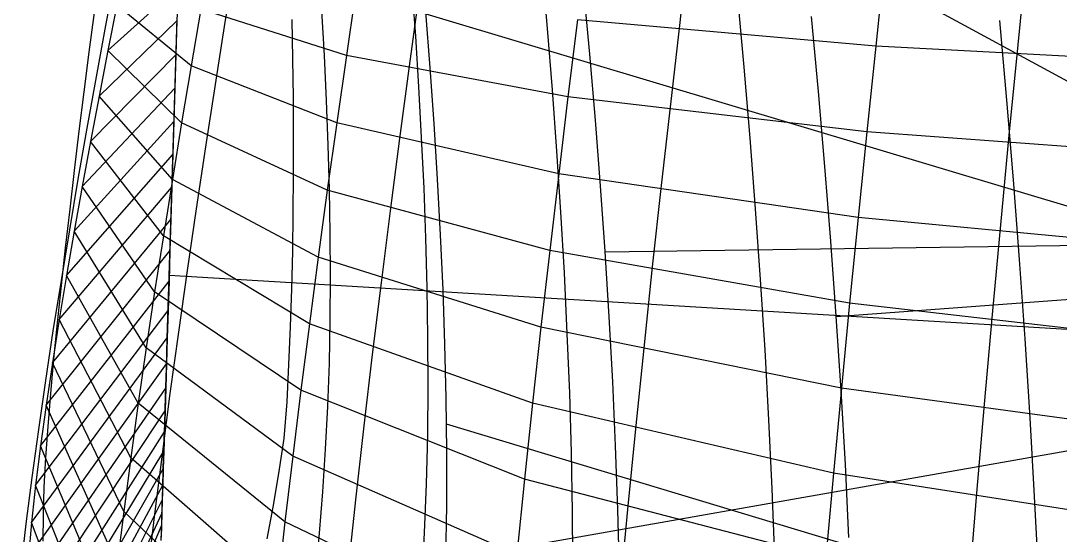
# Model space of a CAD drawing. Extents: x -449 to 449, y -4 to 308.
# Drawn here: x -448.5 to -367.7, y 165 to 205.1 of the extents above; entities that cross this region are included whole.
import ezdxf

# ---------------------------------------------------------------- set-up
doc = ezdxf.new("R2010")
doc.units = 0

msp = doc.modelspace()

# ---------------------------------------------------------------- linework, layer by layer
at = {"layer": 'default', "color": 8, "linetype": 'CONTINUOUS'}
for p, q in [((-327.154, 178.632, 361.919), (-435.395, 237.449, 245.808)), ((-327.154, 178.632, 361.919), (-436.191, 211.341, 245.68)), ((-297.489, 188.523, 293.469), (-403.077, 187.047, 181.772)), ((-297.489, 188.523, 293.469), (-385.109, 182.015, 158.956)), ((-327.154, 178.632, 361.919), (-436.988, 185.233, 245.551)), ((-327.154, 178.632, 361.919), (-437.784, 159.125, 245.423)), ((-296.885, 137.91, 302), (-415.42, 173.663, 204.354))]:
    msp.add_line(p, q, dxfattribs=at)
at = {"layer": 'default', "color": 4, "linetype": 'CONTINUOUS'}
for p, q in [((-396.541, 211.29, 124.746), (-397.286, 204.932, 124.009)), ((-370.302, 210.188, 96.927), (-371, 203.179, 96.067)), ((-431.855, 209.807, 180.352), (-432.65, 204.95, 179.907)), ((-441.185, 208.7, 207.176), (-441.932, 204.695, 206.906)), ((-407.569, 204.453, 194.043), (-407.989, 209.23, 193.803)), ((-417.814, 203.865, 215.725), (-418.094, 207.82, 215.619)), ((-417.571, 207.17, 152.295), (-418.335, 201.529, 151.711)), ((-392.272, 201.448, 171.768), (-392.775, 206.971, 171.378)), ((-442.828, 205.713, 232.406), (-443.226, 202.621, 232.306)), ((-441.932, 204.695, 206.906), (-442.665, 200.697, 206.642)), ((-432.65, 204.95, 179.907), (-433.413, 200.098, 179.48)), ((-427.366, 202.105, 236.405), (-427.412, 205.16, 236.389)), ((-397.286, 204.932, 124.009), (-398.012, 198.576, 123.294)), ((-371.843, 198.872, 149.165), (-372.395, 205.079, 148.617)), ((-417.568, 199.913, 215.819), (-417.814, 203.865, 215.725)), ((-407.184, 199.687, 194.264), (-407.569, 204.453, 194.043)), ((-371, 203.179, 96.067), (-371.679, 196.171, 95.233)), ((-443.226, 202.621, 232.306), (-443.616, 199.54, 232.21)), ((-427.326, 199.064, 236.419), (-427.366, 202.105, 236.405)), ((-418.335, 201.529, 151.711), (-419.077, 195.898, 151.141)), ((-391.806, 195.938, 172.13), (-392.272, 201.448, 171.768)), ((-442.665, 200.697, 206.642), (-443.388, 196.711, 206.381)), ((-433.413, 200.098, 179.48), (-434.16, 195.257, 179.064)), ((-417.355, 195.967, 215.9), (-417.568, 199.913, 215.819)), ((-406.836, 194.925, 194.464), (-407.184, 199.687, 194.264)), ((-443.616, 199.54, 232.21), (-444.006, 196.472, 232.113)), ((-427.313, 196.044, 236.426), (-427.326, 199.064, 236.419)), ((-371.329, 192.679, 149.677), (-371.843, 198.872, 149.165)), ((-398.012, 198.576, 123.294), (-398.727, 192.232, 122.588)), ((-444.006, 196.472, 232.113), (-444.373, 193.42, 232.022)), ((-443.388, 196.711, 206.381), (-444.081, 192.737, 206.132)), ((-427.318, 193.054, 236.429), (-427.313, 196.044, 236.426)), ((-419.077, 195.898, 151.141), (-419.802, 190.279, 150.588)), ((-417.167, 192.038, 215.973), (-417.355, 195.967, 215.9)), ((-391.379, 190.431, 172.462), (-391.806, 195.938, 172.13)), ((-371.679, 196.171, 95.233), (-372.337, 189.175, 94.424)), ((-434.16, 195.257, 179.064), (-434.884, 190.428, 178.659)), ((-406.526, 190.17, 194.641), (-406.836, 194.925, 194.464)), ((-444.373, 193.42, 232.022), (-444.727, 190.394, 231.935)), ((-444.081, 192.737, 206.132), (-444.752, 188.778, 205.891)), ((-427.343, 190.089, 236.427), (-427.318, 193.054, 236.429)), ((-370.853, 186.489, 150.149), (-371.329, 192.679, 149.677)), ((-417.026, 188.136, 216.028), (-417.167, 192.038, 215.973)), ((-398.727, 192.232, 122.588), (-399.414, 185.9, 121.913)), ((-444.727, 190.394, 231.935), (-445.076, 187.4, 231.849)), ((-434.884, 190.428, 178.659), (-435.587, 185.617, 178.267)), ((-427.38, 187.136, 236.421), (-427.343, 190.089, 236.427)), ((-419.802, 190.279, 150.588), (-420.503, 184.675, 150.051)), ((-406.255, 185.434, 194.799), (-406.526, 190.17, 194.641)), ((-390.992, 184.931, 172.762), (-391.379, 190.431, 172.462)), ((-372.337, 189.175, 94.424), (-372.979, 182.195, 93.638)), ((-444.752, 188.778, 205.891), (-445.397, 184.84, 205.659)), ((-416.923, 184.273, 216.07), (-417.026, 188.136, 216.028)), ((-445.076, 187.4, 231.849), (-445.397, 184.449, 231.77)), ((-427.453, 184.186, 236.407), (-427.38, 187.136, 236.421)), ((-370.418, 180.306, 150.58), (-370.853, 186.489, 150.149)), ((-435.587, 185.617, 178.267), (-436.265, 180.825, 177.889)), ((-406.026, 180.731, 194.931), (-406.255, 185.434, 194.799)), ((-399.414, 185.9, 121.913), (-400.078, 179.585, 121.258)), ((-445.397, 184.84, 205.659), (-446.026, 180.936, 205.434)), ((-445.397, 184.449, 231.77), (-445.698, 181.56, 231.697)), ((-420.503, 184.675, 150.051), (-421.194, 179.094, 149.523)), ((-390.646, 179.453, 173.032), (-390.992, 184.931, 172.762)), ((-427.553, 181.238, 236.384), (-427.453, 184.186, 236.407)), ((-416.862, 180.441, 216.097), (-416.923, 184.273, 216.07)), ((-372.979, 182.195, 93.638), (-373.598, 175.234, 92.879)), ((-445.698, 181.56, 231.697), (-445.984, 178.755, 231.627)), ((-427.678, 178.301, 236.356), (-427.553, 181.238, 236.384)), ((-446.026, 180.936, 205.434), (-446.609, 177.07, 205.223)), ((-436.265, 180.825, 177.889), (-436.927, 176.061, 177.52)), ((-416.85, 176.624, 216.106), (-416.862, 180.441, 216.097)), ((-405.841, 176.074, 195.04), (-406.026, 180.731, 194.931)), ((-370.026, 174.147, 150.972), (-370.418, 180.306, 150.58)), ((-400.078, 179.585, 121.258), (-400.72, 173.294, 120.628)), ((-445.984, 178.755, 231.627), (-446.226, 176.062, 231.569)), ((-421.194, 179.094, 149.523), (-421.847, 173.534, 149.024)), ((-390.345, 174.013, 173.267), (-390.646, 179.453, 173.032)), ((-427.817, 175.395, 236.323), (-427.678, 178.301, 236.356)), ((-446.609, 177.07, 205.223), (-447.161, 173.26, 205.027)), ((-416.879, 172.81, 216.099), (-416.85, 176.624, 216.106)), ((-446.226, 176.062, 231.569), (-446.432, 173.496, 231.52)), ((-436.927, 176.061, 177.52), (-437.546, 171.335, 177.175)), ((-405.703, 171.454, 195.122), (-405.841, 176.074, 195.04)), ((-428.04, 172.553, 236.27), (-427.817, 175.395, 236.323)), ((-373.598, 175.234, 92.879), (-374.196, 168.299, 92.147)), ((-390.091, 168.625, 173.466), (-390.345, 174.013, 173.267)), ((-369.679, 168.03, 151.318), (-370.026, 174.147, 150.972)), ((-447.161, 173.26, 205.027), (-447.67, 169.526, 204.846)), ((-446.432, 173.496, 231.52), (-446.598, 171.063, 231.482)), ((-421.847, 173.534, 149.024), (-422.472, 168.004, 148.548)), ((-400.72, 173.294, 120.628), (-401.335, 167.029, 120.023)), ((-428.459, 169.814, 236.164), (-428.04, 172.553, 236.27)), ((-416.975, 168.998, 216.067), (-416.879, 172.81, 216.099)), ((-405.611, 166.852, 195.179), (-405.703, 171.454, 195.122)), ((-446.598, 171.063, 231.482), (-446.729, 168.764, 231.453)), ((-437.546, 171.335, 177.175), (-438.129, 166.657, 176.85)), ((-428.899, 167.201, 236.054), (-428.459, 169.814, 236.164)), ((-447.67, 169.526, 204.846), (-448.137, 165.9, 204.68)), ((-417.125, 165.2, 216.016), (-416.975, 168.998, 216.067)), ((-446.729, 168.764, 231.453), (-446.797, 166.599, 231.439)), ((-389.889, 163.279, 173.627), (-390.091, 168.625, 173.466)), ((-374.196, 168.299, 92.147), (-374.768, 161.393, 91.447)), ((-422.472, 168.004, 148.548), (-423.064, 162.521, 148.096)), ((-369.38, 161.972, 151.617), (-369.679, 168.03, 151.318)), ((-446.797, 166.599, 231.439), (-446.806, 164.566, 231.44)), ((-438.129, 166.657, 176.85), (-438.676, 162.049, 176.547)), ((-429.358, 164.751, 235.938), (-428.899, 167.201, 236.054)), ((-405.587, 162.254, 195.197), (-405.611, 166.852, 195.179)), ((-401.335, 167.029, 120.023), (-401.922, 160.8, 119.446)), ((-448.137, 165.9, 204.68), (-448.529, 162.413, 204.542)), ((-417.325, 161.444, 215.946), (-417.125, 165.2, 216.016))]:
    msp.add_line(p, q, dxfattribs=at)
at = {"layer": 'default', "color": 5, "linetype": 'CONTINUOUS'}
for p, q in [((-381.326, 209.76, 114.64), (-382.043, 203.085, 113.849)), ((-441.753, 202.736, 221.11), (-436.303, 207.677, 245.662)), ((-436.303, 207.677, 245.662), (-436.383, 205.045, 245.649)), ((-422.437, 207.599, 168.965), (-423.208, 202.351, 168.455)), ((-441.05, 206.281, 221.292), (-441.753, 202.736, 221.11)), ((-435.28, 201.547, 195.269), (-441.05, 206.281, 221.292)), ((-434.521, 205.977, 195.615), (-435.28, 201.547, 195.269)), ((-423.208, 202.351, 168.455), (-434.521, 205.977, 195.615)), ((-442.438, 199.2, 220.934), (-436.383, 205.045, 245.649)), ((-436.383, 205.045, 245.649), (-436.463, 202.422, 245.636)), ((-405.237, 205.126, 141.358), (-405.977, 199.132, 140.711)), ((-382.043, 203.085, 113.849), (-405.237, 205.126, 141.358)), ((-382.043, 203.085, 113.849), (-382.741, 196.408, 113.079)), ((-352.892, 201.543, 86.946), (-382.043, 203.085, 113.849)), ((-443.104, 195.678, 220.761), (-436.463, 202.422, 245.636)), ((-441.753, 202.736, 221.11), (-442.438, 199.2, 220.934)), ((-436.022, 197.127, 194.929), (-441.753, 202.736, 221.11)), ((-436.463, 202.422, 245.636), (-436.543, 199.812, 245.623)), ((-423.208, 202.351, 168.455), (-423.958, 197.11, 167.959)), ((-405.977, 199.132, 140.711), (-423.208, 202.351, 168.455)), ((-435.28, 201.547, 195.269), (-436.022, 197.127, 194.929)), ((-423.958, 197.11, 167.959), (-435.28, 201.547, 195.269)), ((-443.75, 192.172, 220.595), (-436.543, 199.812, 245.623)), ((-436.543, 199.812, 245.623), (-436.622, 197.218, 245.61)), ((-442.438, 199.2, 220.934), (-443.104, 195.678, 220.761)), ((-436.743, 192.719, 194.599), (-442.438, 199.2, 220.934)), ((-405.977, 199.132, 140.711), (-406.695, 193.146, 140.083)), ((-382.741, 196.408, 113.079), (-405.977, 199.132, 140.711)), ((-444.372, 188.686, 220.434), (-436.622, 197.218, 245.61)), ((-436.022, 197.127, 194.929), (-436.743, 192.719, 194.599)), ((-436.622, 197.218, 245.61), (-436.701, 194.647, 245.598)), ((-424.691, 191.881, 167.475), (-436.022, 197.127, 194.929)), ((-423.958, 197.11, 167.959), (-424.691, 191.881, 167.475)), ((-406.695, 193.146, 140.083), (-423.958, 197.11, 167.959)), ((-443.104, 195.678, 220.761), (-443.75, 192.172, 220.595)), ((-437.443, 188.329, 194.279), (-443.104, 195.678, 220.761)), ((-382.741, 196.408, 113.079), (-383.417, 189.741, 112.332)), ((-353.54, 194.25, 86.064), (-382.741, 196.408, 113.079)), ((-444.968, 185.23, 220.28), (-436.701, 194.647, 245.598)), ((-436.701, 194.647, 245.598), (-436.778, 192.105, 245.585)), ((-436.743, 192.719, 194.599), (-437.443, 188.329, 194.279)), ((-425.401, 186.667, 167.005), (-436.743, 192.719, 194.599)), ((-406.695, 193.146, 140.083), (-407.395, 187.173, 139.471)), ((-383.417, 189.741, 112.332), (-406.695, 193.146, 140.083)), ((-445.533, 181.812, 220.134), (-436.778, 192.105, 245.585)), ((-443.75, 192.172, 220.595), (-444.372, 188.686, 220.434)), ((-438.119, 183.959, 193.97), (-443.75, 192.172, 220.595)), ((-436.778, 192.105, 245.585), (-436.854, 189.602, 245.573)), ((-424.691, 191.881, 167.475), (-425.401, 186.667, 167.005)), ((-407.395, 187.173, 139.471), (-424.691, 191.881, 167.475)), ((-446.068, 178.446, 219.996), (-436.854, 189.602, 245.573)), ((-436.854, 189.602, 245.573), (-436.929, 187.156, 245.561)), ((-383.417, 189.741, 112.332), (-384.076, 183.089, 111.605)), ((-354.168, 186.968, 85.209), (-383.417, 189.741, 112.332)), ((-444.372, 188.686, 220.434), (-444.968, 185.23, 220.28)), ((-438.768, 179.614, 193.673), (-444.372, 188.686, 220.434)), ((-437.443, 188.329, 194.279), (-438.119, 183.959, 193.97)), ((-426.088, 181.474, 166.55), (-437.443, 188.329, 194.279)), ((-446.561, 175.156, 219.869), (-436.929, 187.156, 245.561)), ((-436.929, 187.156, 245.561), (-437.001, 184.788, 245.549)), ((-407.395, 187.173, 139.471), (-408.073, 181.219, 138.879)), ((-384.076, 183.089, 111.605), (-407.395, 187.173, 139.471)), ((-425.401, 186.667, 167.005), (-426.088, 181.474, 166.55)), ((-408.073, 181.219, 138.879), (-425.401, 186.667, 167.005)), ((-444.968, 185.23, 220.28), (-445.533, 181.812, 220.134)), ((-439.388, 175.309, 193.389), (-444.968, 185.23, 220.28)), ((-447.005, 171.97, 219.754), (-437.001, 184.788, 245.549)), ((-437.001, 184.788, 245.549), (-437.07, 182.522, 245.538)), ((-438.119, 183.959, 193.97), (-438.768, 179.614, 193.673)), ((-426.75, 176.305, 166.112), (-438.119, 183.959, 193.97)), ((-384.076, 183.089, 111.605), (-384.713, 176.458, 110.903)), ((-354.779, 179.703, 84.377), (-384.076, 183.089, 111.605)), ((-447.387, 168.918, 219.655), (-437.07, 182.522, 245.538)), ((-437.07, 182.522, 245.538), (-437.136, 180.374, 245.528)), ((-445.533, 181.812, 220.134), (-446.068, 178.446, 219.996)), ((-439.972, 171.049, 193.122), (-445.533, 181.812, 220.134)), ((-426.088, 181.474, 166.55), (-426.75, 176.305, 166.112)), ((-408.728, 175.289, 138.306), (-426.088, 181.474, 166.55)), ((-408.073, 181.219, 138.879), (-408.728, 175.289, 138.306)), ((-384.713, 176.458, 110.903), (-408.073, 181.219, 138.879)), ((-447.704, 166.025, 219.574), (-437.136, 180.374, 245.528)), ((-437.136, 180.374, 245.528), (-437.198, 178.354, 245.518)), ((-438.768, 179.614, 193.673), (-439.388, 175.309, 193.389)), ((-427.384, 171.167, 165.693), (-438.768, 179.614, 193.673)), ((-447.94, 163.301, 219.512), (-437.198, 178.354, 245.518)), ((-446.068, 178.446, 219.996), (-446.561, 175.156, 219.869)), ((-440.521, 166.856, 192.871), (-446.068, 178.446, 219.996)), ((-437.198, 178.354, 245.518), (-437.255, 176.464, 245.508)), ((-448.09, 160.75, 219.474), (-437.255, 176.464, 245.508)), ((-437.255, 176.464, 245.508), (-437.309, 174.704, 245.5)), ((-426.75, 176.305, 166.112), (-427.384, 171.167, 165.693)), ((-409.356, 169.386, 137.757), (-426.75, 176.305, 166.112)), ((-384.713, 176.458, 110.903), (-385.327, 169.854, 110.226)), ((-355.369, 172.46, 83.575), (-384.713, 176.458, 110.903)), ((-448.144, 158.371, 219.46), (-437.309, 174.704, 245.5)), ((-446.561, 175.156, 219.869), (-447.005, 171.97, 219.754)), ((-441.025, 162.759, 192.64), (-446.561, 175.156, 219.869)), ((-439.388, 175.309, 193.389), (-439.972, 171.049, 193.122)), ((-427.985, 166.076, 165.295), (-439.388, 175.309, 193.389)), ((-437.309, 174.704, 245.5), (-437.359, 173.074, 245.492)), ((-408.728, 175.289, 138.306), (-409.356, 169.386, 137.757)), ((-385.327, 169.854, 110.226), (-408.728, 175.289, 138.306)), ((-448.101, 156.165, 219.471), (-437.359, 173.074, 245.492)), ((-437.359, 173.074, 245.492), (-437.405, 171.57, 245.484)), ((-447.959, 154.124, 219.507), (-437.405, 171.57, 245.484)), ((-447.005, 171.97, 219.754), (-447.387, 168.918, 219.655)), ((-441.472, 158.791, 192.436), (-447.005, 171.97, 219.754)), ((-437.405, 171.57, 245.484), (-437.447, 170.188, 245.477)), ((-439.972, 171.049, 193.122), (-440.521, 166.856, 192.871)), ((-428.55, 161.039, 164.922), (-439.972, 171.049, 193.122)), ((-427.384, 171.167, 165.693), (-427.985, 166.076, 165.295)), ((-409.955, 163.52, 137.233), (-427.384, 171.167, 165.693)), ((-447.723, 152.245, 219.569), (-437.447, 170.188, 245.477)), ((-437.447, 170.188, 245.477), (-437.485, 168.921, 245.471)), ((-385.327, 169.854, 110.226), (-385.915, 163.281, 109.577)), ((-355.937, 165.247, 82.802), (-385.327, 169.854, 110.226)), ((-409.356, 169.386, 137.757), (-409.955, 163.52, 137.233)), ((-385.915, 163.281, 109.577), (-409.356, 169.386, 137.757)), ((-447.387, 168.918, 219.655), (-447.704, 166.025, 219.574)), ((-447.394, 150.519, 219.654), (-437.485, 168.921, 245.471)), ((-441.851, 154.992, 192.262), (-447.387, 168.918, 219.655)), ((-437.485, 168.921, 245.471), (-437.521, 167.762, 245.465)), ((-446.975, 148.936, 219.762), (-437.521, 167.762, 245.465)), ((-437.521, 167.762, 245.465), (-437.553, 166.704, 245.46)), ((-446.472, 147.485, 219.892), (-437.553, 166.704, 245.46)), ((-440.521, 166.856, 192.871), (-441.025, 162.759, 192.64)), ((-429.078, 156.082, 164.573), (-440.521, 166.856, 192.871)), ((-437.553, 166.704, 245.46), (-437.582, 165.742, 245.456)), ((-447.704, 166.025, 219.574), (-447.94, 163.301, 219.512)), ((-442.157, 151.391, 192.122), (-447.704, 166.025, 219.574)), ((-445.896, 146.163, 220.04), (-437.582, 165.742, 245.456)), ((-437.582, 165.742, 245.456), (-437.609, 164.874, 245.451)), ((-427.985, 166.076, 165.295), (-428.55, 161.039, 164.922)), ((-410.522, 157.707, 136.737), (-427.985, 166.076, 165.295))]:
    msp.add_line(p, q, dxfattribs=at)
at = {"layer": 'default', "color": 3, "linetype": 'CONTINUOUS'}
for p, q in [((-404.27, 202.456, 180.983), (-404.742, 207.592, 180.67)), ((-424.917, 202.347, 225.459), (-425.111, 205.849, 225.409)), ((-416.68, 201.407, 203.777), (-417.019, 205.755, 203.622)), ((-386.493, 199.558, 157.746), (-387.031, 205.405, 157.275)), ((-436.455, 202.711, 245.637), (-436.376, 205.279, 245.65)), ((-436.532, 200.162, 245.625), (-436.455, 202.711, 245.637)), ((-424.754, 198.852, 225.501), (-424.917, 202.347, 225.459)), ((-403.835, 197.334, 181.27), (-404.27, 202.456, 180.983)), ((-416.377, 197.063, 203.916), (-416.68, 201.407, 203.777)), ((-436.609, 197.639, 245.612), (-436.532, 200.162, 245.625)), ((-385.993, 193.727, 158.183), (-386.493, 199.558, 157.746)), ((-424.622, 195.372, 225.535), (-424.754, 198.852, 225.501)), ((-436.686, 195.14, 245.6), (-436.609, 197.639, 245.612)), ((-403.438, 192.217, 181.533), (-403.835, 197.334, 181.27)), ((-416.11, 192.726, 204.038), (-416.377, 197.063, 203.916)), ((-436.761, 192.653, 245.588), (-436.686, 195.14, 245.6)), ((-424.525, 191.92, 225.56), (-424.622, 195.372, 225.535)), ((-385.533, 187.902, 158.585), (-385.993, 193.727, 158.183)), ((-436.837, 190.17, 245.576), (-436.761, 192.653, 245.588)), ((-415.881, 188.409, 204.143), (-416.11, 192.726, 204.038)), ((-424.464, 188.505, 225.576), (-424.525, 191.92, 225.56)), ((-403.081, 187.108, 181.769), (-403.438, 192.217, 181.533)), ((-436.913, 187.688, 245.564), (-436.837, 190.17, 245.576)), ((-424.44, 185.123, 225.582), (-424.464, 188.505, 225.576)), ((-415.692, 184.125, 204.229), (-415.881, 188.409, 204.143)), ((-436.988, 185.213, 245.551), (-436.913, 187.688, 245.564)), ((-385.113, 182.083, 158.952), (-385.533, 187.902, 158.585)), ((-402.763, 182.02, 181.979), (-403.081, 187.108, 181.769)), ((-437.063, 182.764, 245.539), (-436.988, 185.213, 245.551)), ((-424.461, 181.759, 225.577), (-424.44, 185.123, 225.582)), ((-415.545, 179.886, 204.296), (-415.692, 184.125, 204.229)), ((-437.136, 180.366, 245.527), (-437.063, 182.764, 245.539)), ((-402.491, 176.971, 182.159), (-402.763, 182.02, 181.979)), ((-384.735, 176.29, 159.283), (-385.113, 182.083, 158.952)), ((-424.531, 178.403, 225.559), (-424.461, 181.759, 225.577)), ((-437.207, 178.044, 245.516), (-437.136, 180.366, 245.527)), ((-415.443, 175.686, 204.343), (-415.545, 179.886, 204.296)), ((-437.275, 175.826, 245.505), (-437.207, 178.044, 245.516)), ((-424.653, 175.05, 225.527), (-424.531, 178.403, 225.559)), ((-402.265, 171.973, 182.309), (-402.491, 176.971, 182.159)), ((-384.403, 170.539, 159.573), (-384.735, 176.29, 159.283)), ((-437.338, 173.745, 245.495), (-437.275, 175.826, 245.505)), ((-415.394, 171.508, 204.365), (-415.443, 175.686, 204.343)), ((-424.824, 171.708, 225.483), (-424.653, 175.05, 225.527)), ((-437.396, 171.846, 245.486), (-437.338, 173.745, 245.495)), ((-437.448, 170.155, 245.477), (-437.396, 171.846, 245.486)), ((-425.042, 168.403, 225.427), (-424.824, 171.708, 225.483)), ((-415.401, 167.339, 204.362), (-415.394, 171.508, 204.365)), ((-402.088, 167.022, 182.426), (-402.265, 171.973, 182.309)), ((-437.493, 168.675, 245.47), (-437.448, 170.155, 245.477)), ((-384.12, 164.846, 159.821), (-384.403, 170.539, 159.573)), ((-437.532, 167.391, 245.464), (-437.493, 168.675, 245.47)), ((-425.302, 165.169, 225.359), (-425.042, 168.403, 225.427)), ((-437.566, 166.278, 245.458), (-437.532, 167.391, 245.464)), ((-415.471, 163.172, 204.33), (-415.401, 167.339, 204.362)), ((-401.969, 162.096, 182.505), (-402.088, 167.022, 182.426)), ((-437.596, 165.307, 245.453), (-437.566, 166.278, 245.458)), ((-437.617, 164.608, 245.45), (-437.596, 165.307, 245.453)), ((-425.603, 162.039, 225.282), (-425.302, 165.169, 225.359))]:
    msp.add_line(p, q, dxfattribs=at)

doc.saveas('drawing.dxf')
